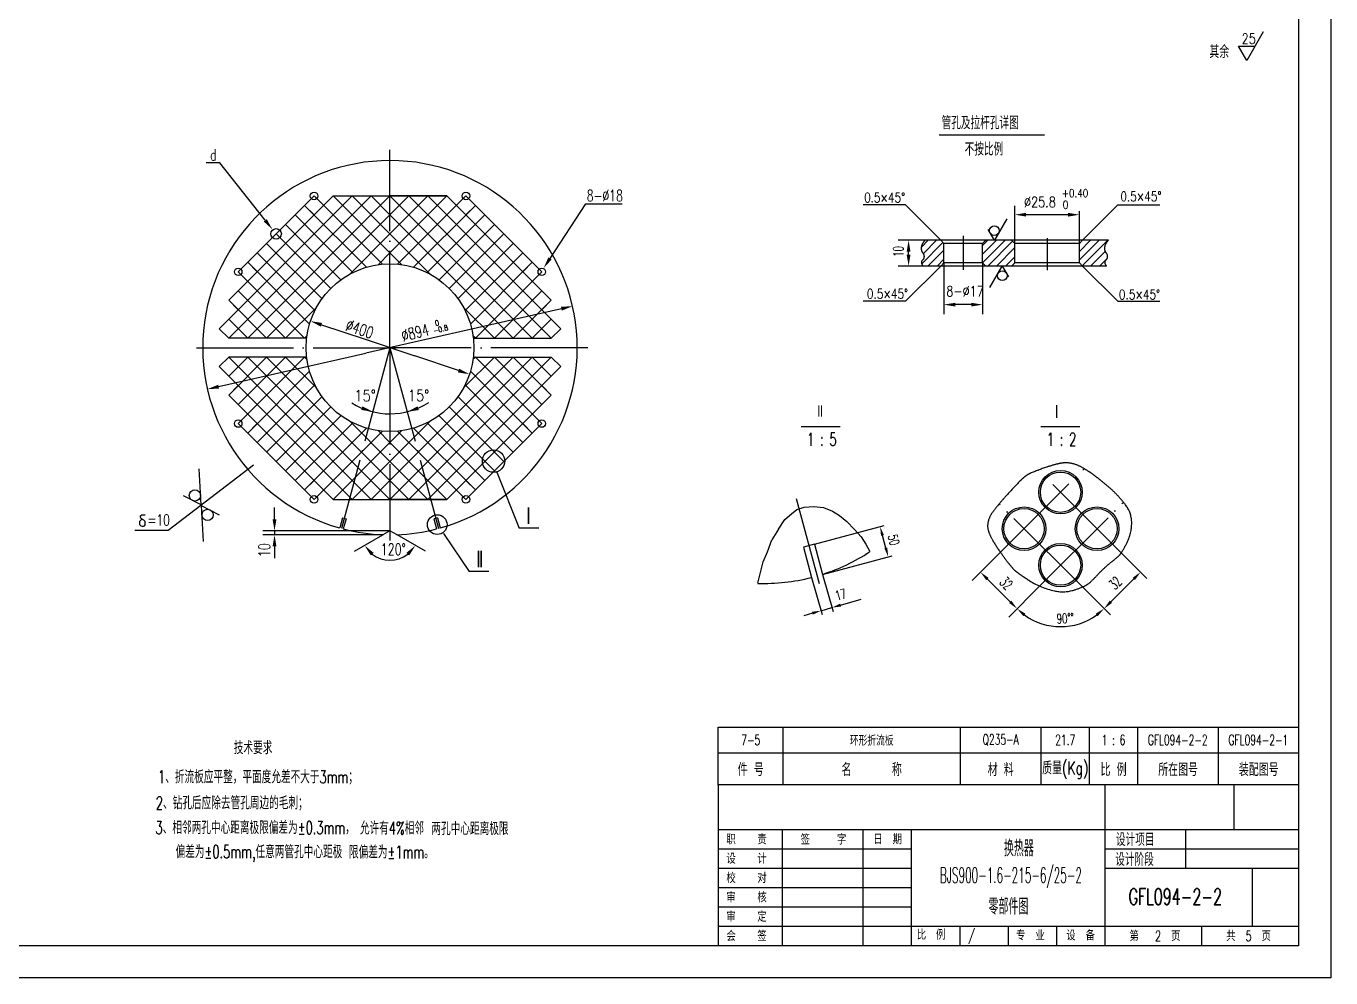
# Model space of a CAD drawing. Extents: x -242 to 1965, y 40 to 1388.
# Drawn here: x 1542.5 to 1947.1, y 793.6 to 1088.9 of the extents above; entities that cross this region are included whole.
import ezdxf
from ezdxf.enums import TextEntityAlignment as Align

# ---------------------------------------------------------------- set-up
doc = ezdxf.new("R2010")
doc.units = 0
doc.header["$MEASUREMENT"] = 0
doc.linetypes.add('DASHDOT-M', pattern=[36, 30, -3, 0, -3])
doc.linetypes.add('DIVIDE-M', pattern=[39, 30, -3, 0, -3, 0, -3])
doc.layers.get('0').update_dxf_attribs({"linetype": 'CONTINUOUS'})
for name, color, linetype in [('CDR_DWG1', 4, 'CONTINUOUS'), ('CDR_DWG2', 2, 'CONTINUOUS'), ('CDR_DWG3', 1, 'DASHDOT-M'), ('CDR_DWG4', 3, 'DIVIDE-M')]:
    doc.layers.add(name, color=color, linetype=linetype)
doc.styles.add('HZ', font='romans', dxfattribs={"width": 0.7, "bigfont": 'hz'})

# ---------------------------------------------------------------- blocks, each defined once
blk = doc.blocks.new('HD1', base_point=(195.3, 177))
for p, q in [((191.3, 178.9), (180.7, 156.3)), ((199.4, 175.1), (188.9, 152.5)), ((191.3, 178.9), (199.4, 175.1))]:
    blk.add_line(p, q)

msp = doc.modelspace()

# ---------------------------------------------------------------- linework, layer by layer
for p, q in [((1947.12, 1387.65), (1947.12, 793.65)), ((1602.59, 1046.46), (1598.37, 1046.46)), ((1616.67, 1028.66), (1602.59, 1046.46)), ((1602.42, 995.03), (1643.6, 1036.22)), ((1605.36, 992.09), (1649.48, 1036.22)), ((1605.36, 1003.86), (1637.71, 1036.22)), ((1608.3, 1012.68), (1631.83, 1036.22)), ((1611.24, 992.09), (1655.36, 1036.22)), ((1653, 1015.04), (1631.83, 1036.22)), ((1631.83, 1030.33), (1637.71, 1036.22)), ((1655.36, 1018.57), (1637.71, 1036.22)), ((1637.71, 1036.22), (1655.36, 1036.22)), ((1655.36, 1024.45), (1643.6, 1036.22)), ((1655.36, 1030.33), (1649.48, 1036.22)), ((1699.49, 992.09), (1655.36, 1036.22)), ((1673.01, 1036.22), (1655.36, 1036.22)), ((1655.36, 1018.57), (1673.01, 1036.22)), ((1655.36, 1024.45), (1667.13, 1036.22)), ((1655.36, 1030.33), (1661.25, 1036.22)), ((1657.72, 1015.04), (1678.9, 1036.22)), ((1705.37, 992.09), (1661.25, 1036.22)), ((1708.31, 995.03), (1667.13, 1036.22)), ((1705.37, 1003.86), (1673.01, 1036.22)), ((1678.9, 1030.33), (1673.01, 1036.22)), ((1702.43, 1012.68), (1678.9, 1036.22)), ((1611.24, 1015.63), (1628.89, 1033.27)), ((1648.06, 1014.1), (1628.89, 1033.27)), ((1628.89, 1033.27), (1631.83, 1030.33)), ((1662.67, 1014.1), (1681.84, 1033.27)), ((1681.84, 1033.27), (1678.9, 1030.33)), ((1699.49, 1015.63), (1681.84, 1033.27)), ((1704.98, 1016.83), (1716.09, 1033.73)), ((1716.09, 1033.73), (1727.37, 1033.73)), ((1815.17, 1033.42), (1802.12, 1033.42)), ((1826.12, 1022.48), (1815.17, 1033.42)), ((1849.12, 1021.48), (1849.12, 1033.16)), ((1870.12, 1022.48), (1881.06, 1033.42)), ((1881.06, 1033.42), (1894.11, 1033.42)), ((1617.12, 992.09), (1655.36, 1030.33)), ((1643.83, 1012.45), (1625.95, 1030.33)), ((1693.6, 992.09), (1655.36, 1030.33)), ((1666.9, 1012.45), (1684.78, 1030.33)), ((1865.62, 1030.4), (1852.62, 1030.4)), ((1869.12, 1021.48), (1869.12, 1031.46)), ((1636.98, 1007.54), (1620.06, 1024.45)), ((1640.16, 1010.24), (1623.01, 1027.39)), ((1642.86, 1011.95), (1655.36, 1024.45)), ((1667.86, 1011.95), (1655.36, 1024.45)), ((1670.57, 1010.24), (1687.72, 1027.39)), ((1673.75, 1007.54), (1690.66, 1024.45)), ((1634.27, 1004.36), (1617.12, 1021.51)), ((1676.45, 1004.36), (1693.6, 1021.51)), ((1821.33, 1022.48), (1812.97, 1022.48)), ((1822.21, 1022.48), (1820.12, 1020.38)), ((1826.82, 1021.78), (1820.23, 1015.19)), ((1824.86, 1022.48), (1820.74, 1018.36)), ((1846.08, 1022.48), (1839.08, 1015.48)), ((1843.43, 1022.48), (1839.12, 1018.17)), ((1840.77, 1022.48), (1839.12, 1020.82)), ((1848.42, 1022.17), (1840.73, 1014.48)), ((1849.12, 1020.21), (1843.38, 1014.48)), ((1875.25, 1022.48), (1869.12, 1016.35)), ((1872.59, 1022.48), (1869.12, 1019)), ((1877.9, 1022.48), (1870.01, 1014.58)), ((1630.41, 996.45), (1611.24, 1015.63)), ((1614.18, 1012.68), (1611.24, 1015.63)), ((1632.06, 1000.69), (1614.18, 1018.57)), ((1651.69, 1014.89), (1655.36, 1018.57)), ((1659.04, 1014.89), (1655.36, 1018.57)), ((1678.66, 1000.69), (1696.55, 1018.57)), ((1680.32, 996.45), (1699.49, 1015.63)), ((1696.55, 1012.68), (1699.49, 1015.63)), ((1816.17, 1017.98), (1816.17, 1018.98)), ((1827.12, 1019.42), (1822.17, 1014.48)), ((1827.12, 1016.6), (1825, 1014.48)), ((1849.12, 1017.38), (1846.21, 1014.48)), ((1877.11, 1019.03), (1872.55, 1014.48)), ((1877.55, 1016.64), (1875.38, 1014.48)), ((1605.36, 1003.86), (1614.18, 1012.68)), ((1628.89, 992.09), (1608.3, 1012.68)), ((1681.84, 992.09), (1702.43, 1012.68)), ((1705.37, 1003.86), (1696.55, 1012.68)), ((1820.68, 1014.48), (1812.97, 1014.48)), ((1826.12, 1014.48), (1815.17, 1003.53)), ((1827.12, 1015.48), (1827.12, 999.5)), ((1839.12, 1015.48), (1839.12, 999.5)), ((1870.12, 1014.48), (1881.06, 1003.53)), ((1608.3, 1000.92), (1605.36, 1003.86)), ((1617.12, 992.09), (1605.36, 1003.86)), ((1623.01, 992.09), (1608.3, 1006.8)), ((1687.72, 992.09), (1702.43, 1006.8)), ((1693.6, 992.09), (1705.37, 1003.86)), ((1702.43, 1000.92), (1705.37, 1003.86)), ((1815.17, 1003.53), (1802.12, 1003.53)), ((1881.06, 1003.53), (1894.11, 1003.53)), ((1602.42, 995.03), (1608.3, 1000.92)), ((1623.01, 992.09), (1632.57, 1001.65)), ((1708.52, 1001.24), (1662.88, 990.86)), ((1687.72, 992.09), (1678.16, 1001.65)), ((1708.31, 995.03), (1702.43, 1000.92)), ((1835.62, 1002.5), (1830.62, 1002.5)), ((1611.24, 992.09), (1605.36, 997.98)), ((1634.12, 996.25), (1647.63, 991.74)), ((1699.49, 992.09), (1705.37, 997.98)), ((1605.36, 992.09), (1602.42, 995.03)), ((1605.36, 992.09), (1602.42, 995.03)), ((1628.89, 992.09), (1629.62, 992.83)), ((1647.63, 991.74), (1663.1, 986.57)), ((1681.84, 992.09), (1681.1, 992.83)), ((1705.37, 992.09), (1708.31, 995.03)), ((1705.37, 992.09), (1708.31, 995.03)), ((1602.21, 977.06), (1647.85, 987.44)), ((1662.88, 990.86), (1647.85, 987.44)), ((1653.56, 989.15), (1657.16, 989.15)), ((1605.36, 986.21), (1602.42, 983.27)), ((1605.36, 986.21), (1602.42, 983.27)), ((1602.42, 983.27), (1643.6, 942.09)), ((1602.42, 983.27), (1608.3, 977.39)), ((1605.36, 986.21), (1649.48, 942.09)), ((1617.12, 986.21), (1605.36, 974.44)), ((1611.24, 986.21), (1605.36, 980.33)), ((1623.01, 986.21), (1608.3, 971.5)), ((1628.89, 986.21), (1608.3, 965.62)), ((1611.24, 986.21), (1655.36, 942.09)), ((1617.12, 986.21), (1655.36, 947.97)), ((1623.01, 986.21), (1632.57, 976.65)), ((1628.89, 986.21), (1629.62, 985.47)), ((1693.6, 986.21), (1655.36, 947.97)), ((1699.49, 986.21), (1655.36, 942.09)), ((1705.37, 986.21), (1661.25, 942.09)), ((1676.61, 982.05), (1663.1, 986.57)), ((1708.31, 983.27), (1667.13, 942.09)), ((1687.72, 986.21), (1678.16, 976.65)), ((1681.84, 986.21), (1681.1, 985.47)), ((1681.84, 986.21), (1702.43, 965.62)), ((1687.72, 986.21), (1702.43, 971.5)), ((1693.6, 986.21), (1705.37, 974.44)), ((1699.49, 986.21), (1705.37, 980.33)), ((1708.31, 983.27), (1702.43, 977.39)), ((1705.37, 986.21), (1708.31, 983.27)), ((1705.37, 986.21), (1708.31, 983.27)), ((1630.41, 981.85), (1611.24, 962.68)), ((1680.32, 981.85), (1699.49, 962.68)), ((1608.3, 977.39), (1605.36, 974.44)), ((1632.06, 977.62), (1614.18, 959.74)), ((1678.66, 977.62), (1696.55, 959.74)), ((1702.43, 977.39), (1705.37, 974.44)), ((1605.36, 974.44), (1637.71, 942.09)), ((1605.36, 974.44), (1614.18, 965.62)), ((1634.27, 973.94), (1617.12, 956.79)), ((1705.37, 974.44), (1673.01, 942.09)), ((1676.45, 973.94), (1693.6, 956.79)), ((1705.37, 974.44), (1696.55, 965.62)), ((1636.98, 970.77), (1620.06, 953.85)), ((1640.16, 968.06), (1623.01, 950.91)), ((1670.57, 968.06), (1687.72, 950.91)), ((1673.75, 970.77), (1690.66, 953.85)), ((1608.3, 965.62), (1631.83, 942.09)), ((1614.18, 965.62), (1611.24, 962.68)), ((1643.83, 965.85), (1625.95, 947.97)), ((1648.06, 964.2), (1628.89, 945.03)), ((1653, 963.26), (1631.83, 942.09)), ((1642.86, 966.35), (1655.36, 953.85)), ((1651.69, 963.41), (1655.36, 959.74)), ((1667.86, 966.35), (1655.36, 953.85)), ((1659.04, 963.41), (1655.36, 959.74)), ((1657.72, 963.26), (1678.9, 942.09)), ((1662.67, 964.2), (1681.84, 945.03)), ((1666.9, 965.85), (1684.78, 947.97)), ((1702.43, 965.62), (1678.9, 942.09)), ((1696.55, 965.62), (1699.49, 962.68)), ((1611.24, 962.68), (1628.89, 945.03)), ((1655.36, 959.74), (1637.71, 942.09)), ((1655.36, 959.74), (1673.01, 942.09)), ((1699.49, 962.68), (1681.84, 945.03)), ((1612.99, 952.69), (1586.61, 932.39)), ((1596.83, 940.42), (1596.22, 951.57)), ((1655.36, 953.85), (1643.6, 942.09)), ((1655.36, 953.85), (1667.13, 942.09)), ((1628.89, 945.03), (1631.83, 947.97)), ((1631.83, 947.97), (1637.71, 942.09)), ((1655.36, 947.97), (1649.48, 942.09)), ((1655.36, 947.97), (1661.25, 942.09)), ((1678.9, 947.97), (1673.01, 942.09)), ((1681.84, 945.03), (1678.9, 947.97)), ((1688.47, 950.51), (1695.41, 933.16)), ((1596.83, 940.42), (1591.31, 943.23)), ((1596.85, 940.16), (1602.38, 937.35)), ((1596.85, 940.16), (1597.46, 929.01)), ((1619.56, 935.94), (1619.56, 939.54)), ((1637.71, 942.09), (1655.36, 942.09)), ((1673.01, 942.09), (1655.36, 942.09)), ((1577.74, 935.23), (1577.65, 934.99)), ((1577.65, 934.99), (1577.69, 934.46)), ((1577.87, 935.45), (1577.74, 935.23)), ((1578.1, 935.64), (1577.87, 935.45)), ((1577.97, 936.58), (1577.98, 936.94)), ((1578.1, 936.25), (1577.97, 936.58)), ((1577.98, 936.94), (1578.11, 937.13)), ((1578.33, 936.03), (1578.1, 936.25)), ((1578.24, 935.79), (1578.1, 935.64)), ((1578.11, 937.13), (1578.4, 937.31)), ((1578.58, 935.88), (1578.24, 935.79)), ((1578.64, 935.86), (1578.33, 936.03)), ((1578.4, 937.31), (1578.64, 937.35)), ((1578.64, 937.35), (1579.47, 937.35)), ((1578.86, 935.76), (1578.64, 935.86)), ((1579.04, 935.64), (1578.86, 935.76)), ((1579.24, 935.47), (1579.04, 935.64)), ((1579.42, 935.23), (1579.24, 935.47)), ((1579.45, 934.9), (1579.42, 935.23)), ((1579.42, 934.2), (1579.45, 934.9)), ((1586.61, 932.39), (1576.27, 932.39)), ((1577.69, 934.46), (1577.72, 934.29)), ((1577.72, 934.29), (1577.89, 934.07)), ((1577.89, 934.07), (1578.15, 933.9)), ((1578.15, 933.9), (1578.53, 933.78)), ((1578.53, 933.78), (1578.9, 933.81)), ((1578.9, 933.81), (1579.2, 933.93)), ((1579.2, 933.93), (1579.42, 934.2)), ((1655.36, 932.34), (1615.96, 932.34)), ((1653.18, 931.08), (1615.96, 931.08)), ((1619.56, 932.34), (1619.56, 931.08)), ((1644.36, 925.99), (1653.18, 931.08)), ((1666.37, 925.99), (1657.54, 931.08)), ((1671.91, 931.53), (1679.89, 919.71)), ((1701.56, 933.16), (1695.41, 933.16)), ((1786.95, 928.16), (1808.55, 933.95)), ((1809.12, 927.01), (1808.07, 930.92)), ((1619.56, 927.48), (1619.56, 923.88)), ((1845.49, 926.52), (1835.88, 916.91)), ((1789.44, 918.84), (1811.05, 924.63)), ((1881.37, 926.23), (1890.06, 917.54)), ((1686.04, 919.71), (1679.89, 919.71)), ((1789.44, 918.84), (1792.75, 907.33)), ((1786.07, 917.87), (1789.38, 906.36)), ((1847.67, 910.32), (1840.6, 917.39)), ((1856.8, 915.21), (1847.2, 905.6)), ((1870.06, 914.92), (1878.75, 906.23)), ((1878.91, 910.33), (1885.98, 917.4)), ((1795.1, 909.3), (1801.49, 911.14)), ((1786.34, 906.79), (1783.65, 906.01)), ((1789.03, 907.56), (1792.41, 908.53)), ((1757.12, 863.46), (1937.23, 863.46)), ((1757.12, 853.68), (1937.12, 853.68)), ((1877.11, 803.68), (1877.11, 853.68)), ((1917.11, 839.68), (1917.11, 853.68)), ((1757.11, 839.68), (1937.11, 839.68)), ((1777.11, 803.68), (1777.11, 839.68)), ((1802.11, 803.68), (1802.11, 839.68)), ((1817.11, 803.68), (1817.11, 839.68)), ((1902.11, 827.68), (1902.11, 839.68)), ((1902.11, 827.68), (1902.11, 839.68)), ((1757.11, 833.68), (1817.11, 833.68)), ((1877.11, 833.68), (1937.11, 833.68)), ((1757.11, 827.68), (1817.11, 827.68)), ((1877.11, 827.68), (1937.11, 827.68)), ((1922.74, 827.68), (1922.74, 809.68)), ((1757.11, 821.68), (1817.11, 821.68)), ((1757.11, 815.68), (1817.11, 815.68)), ((1757.11, 809.68), (1937.11, 809.68)), ((1832.11, 803.68), (1832.11, 809.68)), ((1847.11, 803.68), (1847.11, 809.68)), ((1862.11, 803.68), (1862.11, 809.68)), ((1907.11, 803.68), (1907.11, 809.68)), ((1947.12, 793.65), (1106.12, 793.65))]:
    msp.add_line(p, q)
for points in [[(1926.15, 1087.17), (1921, 1078.25), (1918.42, 1082.71), (1923.58, 1082.71)], [(1846.64, 1029.14), (1842.79, 1022.48), (1840.87, 1025.81)], [(1841.37, 1007.81), (1845.22, 1014.48), (1847.14, 1011.14)]]:
    msp.add_lwpolyline(points)
msp.add_lwpolyline([(1655.24, 968.63, 0.25, 0.25, 1), (1655.49, 968.63, 0.25, 0.25, 1)], format="xyseb", close=True)
for centre, radius in [((1620.06, 1024.45), 1.63), ((1842.79, 1025.48), 1.5), ((1845.22, 1011.48), 1.5), ((1687.48, 953.98), 3.47), ((1594.88, 943.31), 1.75), ((1598.8, 937.27), 1.75), ((1670.02, 934.26), 3.05)]:
    msp.add_circle(centre, radius)
for centre, radius, start, end in [((1655.36, 991.03), 22.4, 238.0142, 302.4223), ((1655.36, 932.34), 9.11, 232.8021, 307.1979), ((1863.29, 921.69), 19.08, 234.0169, 305.9831)]:
    msp.add_arc(centre, radius, start, end)
for points in [[(1617.14, 1029.04), (1616.2, 1028.29), (1618.9, 1025.84)], [(1852.62, 1030.98), (1852.62, 1029.81), (1849.12, 1030.4)], [(1865.62, 1030.98), (1865.62, 1029.81), (1869.12, 1030.4)], [(1815.58, 1018.98), (1816.75, 1018.98), (1816.17, 1022.48)], [(1704.48, 1017.16), (1705.48, 1016.5), (1703, 1013.83)], [(1815.58, 1017.98), (1816.75, 1017.98), (1816.17, 1014.48)], [(1708.65, 1000.65), (1708.38, 1001.82), (1712.03, 1002.04)], [(1830.62, 1003.08), (1830.62, 1001.92), (1827.12, 1002.5)], [(1835.62, 1003.08), (1835.62, 1001.92), (1839.12, 1002.5)], [(1633.93, 995.68), (1634.31, 996.82), (1630.7, 997.4)], [(1676.42, 981.48), (1676.8, 982.62), (1680.02, 980.91)], [(1602.34, 976.48), (1602.08, 977.65), (1598.7, 976.27)], [(1646.81, 970.97), (1646.43, 969.83), (1650.04, 969.28)], [(1663.94, 970.94), (1664.3, 969.8), (1660.69, 969.28)], [(1620.16, 935.94), (1618.96, 935.94), (1619.56, 932.34)], [(1620.16, 927.48), (1618.96, 927.48), (1619.56, 931.08)], [(1808.52, 931.04), (1807.62, 930.8), (1807.34, 933.63)], [(1650.31, 925.48), (1649.41, 924.69), (1647.48, 927.79)], [(1660.42, 925.48), (1661.32, 924.69), (1663.25, 927.79)], [(1809.57, 927.13), (1808.67, 926.89), (1809.84, 924.3)], [(1840.95, 917.74), (1840.25, 917.03), (1838.48, 919.51)], [(1885.63, 917.76), (1886.34, 917.05), (1888.11, 919.52)], [(1848.02, 910.67), (1847.32, 909.96), (1849.79, 908.19)], [(1878.56, 910.68), (1879.27, 909.98), (1876.79, 908.21)], [(1786.21, 907.23), (1786.47, 906.34), (1789.03, 907.56)], [(1794.97, 909.75), (1795.23, 908.85), (1792.41, 908.53)], [(1851.75, 905.87), (1852.4, 906.63), (1849.79, 908.19)], [(1874.17, 906.63), (1874.82, 905.87), (1876.78, 908.19)]]:
    msp.add_solid(points)
at = {"layer": 'CDR_DWG1'}
for p, q in [((1937.12, 1377.65), (1937.12, 803.65)), ((1631.83, 1030.33), (1637.71, 1036.22)), ((1637.71, 1036.22), (1673.01, 1036.22)), ((1673.01, 1036.22), (1678.9, 1030.33)), ((1611.24, 1015.63), (1628.89, 1033.27)), ((1628.89, 1033.27), (1631.83, 1030.33)), ((1678.9, 1030.33), (1681.84, 1033.27)), ((1681.84, 1033.27), (1699.49, 1015.63)), ((1826.57, 1022.48), (1821.33, 1022.48)), ((1827.12, 1021.48), (1826.12, 1022.48)), ((1839.66, 1022.48), (1826.57, 1022.48)), ((1839.12, 1021.48), (1827.12, 1021.48)), ((1827.12, 1015.48), (1827.12, 1021.48)), ((1839.12, 1021.48), (1840.12, 1022.48)), ((1839.12, 1015.48), (1839.12, 1021.48)), ((1848.57, 1022.48), (1839.66, 1022.48)), ((1849.12, 1021.48), (1848.12, 1022.48)), ((1869.66, 1022.48), (1848.57, 1022.48)), ((1849.12, 1015.48), (1849.12, 1021.48)), ((1869.12, 1021.48), (1849.12, 1021.48)), ((1869.12, 1021.48), (1870.12, 1022.48)), ((1869.12, 1015.48), (1869.12, 1021.48)), ((1878.16, 1022.48), (1869.66, 1022.48)), ((1614.18, 1012.68), (1611.24, 1015.63)), ((1699.49, 1015.63), (1696.55, 1012.68)), ((1605.36, 1003.86), (1614.18, 1012.68)), ((1696.55, 1012.68), (1705.37, 1003.86)), ((1877.51, 1014.48), (1820.68, 1014.48)), ((1827.12, 1015.48), (1826.12, 1014.48)), ((1839.12, 1015.48), (1827.12, 1015.48)), ((1839.12, 1015.48), (1840.12, 1014.48)), ((1849.12, 1015.48), (1848.12, 1014.48)), ((1869.12, 1015.48), (1849.12, 1015.48)), ((1869.12, 1015.48), (1870.12, 1014.48)), ((1608.3, 1000.92), (1605.36, 1003.86)), ((1705.37, 1003.86), (1702.43, 1000.92)), ((1602.42, 995.03), (1608.3, 1000.92)), ((1702.43, 1000.92), (1708.31, 995.03)), ((1605.36, 992.09), (1602.42, 995.03)), ((1629.53, 992.09), (1605.36, 992.09)), ((1681.2, 992.09), (1705.37, 992.09)), ((1708.31, 995.03), (1705.37, 992.09)), ((1605.36, 986.21), (1602.42, 983.27)), ((1602.42, 983.27), (1608.3, 977.39)), ((1629.53, 986.21), (1605.36, 986.21)), ((1681.2, 986.21), (1705.37, 986.21)), ((1702.43, 977.39), (1708.31, 983.27)), ((1708.31, 983.27), (1705.37, 986.21)), ((1608.3, 977.39), (1605.36, 974.44)), ((1705.37, 974.44), (1702.43, 977.39)), ((1605.36, 974.44), (1614.18, 965.62)), ((1696.55, 965.62), (1705.37, 974.44)), ((1614.18, 965.62), (1611.24, 962.68)), ((1699.49, 962.68), (1696.55, 965.62)), ((1611.24, 962.68), (1628.89, 945.03)), ((1681.84, 945.03), (1699.49, 962.68)), ((1628.89, 945.03), (1631.83, 947.97)), ((1631.83, 947.97), (1637.71, 942.09)), ((1673.01, 942.09), (1678.9, 947.97)), ((1678.9, 947.97), (1681.84, 945.03)), ((1637.71, 942.09), (1673.01, 942.09)), ((1655.36, 932.34), (1653.18, 931.08)), ((1657.54, 931.08), (1655.36, 932.34)), ((1786.95, 928.16), (1783.56, 927.25)), ((1783.56, 927.25), (1786.07, 917.87)), ((1786.95, 928.16), (1789.44, 918.84)), ((1757.12, 871.46), (1937.23, 871.46)), ((1757.12, 853.46), (1757.12, 871.46)), ((1777.23, 853.46), (1777.23, 871.46)), ((1832.23, 853.46), (1832.23, 871.46)), ((1857.23, 853.46), (1857.23, 871.46)), ((1872.23, 853.46), (1872.23, 871.46)), ((1887.23, 853.46), (1887.23, 871.46)), ((1912.23, 853.46), (1912.23, 871.46)), ((1757.12, 853.68), (1757.12, 803.65)), ((1757.12, 853.68), (1937.12, 853.68)), ((1877.11, 803.68), (1877.11, 853.68)), ((1937.12, 803.65), (1131.12, 803.65))]:
    msp.add_line(p, q, dxfattribs=at)
for centre, radius in [((1631.83, 1036.22), 1.17), ((1678.9, 1036.22), 1.17), ((1608.3, 1012.68), 1.17), ((1655.36, 989.15), 26), ((1702.43, 1012.68), 1.17), ((1608.3, 965.62), 1.17), ((1702.43, 965.62), 1.17), ((1863.29, 944.32), 6.75), ((1863.29, 944.32), 6.25), ((1631.83, 942.09), 1.17), ((1678.9, 942.09), 1.17), ((1851.97, 933), 6.75), ((1851.97, 933), 6.25), ((1874.6, 933), 6.75), ((1874.6, 933), 6.25), ((1863.29, 921.69), 6.75), ((1863.29, 921.69), 6.25)]:
    msp.add_circle(centre, radius, dxfattribs=at)
for centre, radius, start, end in [((1655.36, 989.15), 58.05, 285.5932, 254.4068), ((1655.36, 989.15), 58.05, 255.5615, 267.9368), ((1655.36, 989.15), 58.05, 272.0632, 284.4385), ((1771.32, 975.56), 59.55, 287.7181, 303.3559), ((1771.32, 975.56), 59.55, 268.1273, 284.3399)]:
    msp.add_arc(centre, radius, start, end, dxfattribs=at)
at = {"layer": 'CDR_DWG2'}
for p, q in [((1825.69, 1055.16), (1858.31, 1055.16)), ((1782.86, 964.7), (1794.96, 964.7)), ((1857.19, 964.7), (1869.25, 964.7))]:
    msp.add_line(p, q, dxfattribs=at)
at = {"layer": 'CDR_DWG3', "linetype": 'DASHDOT-M'}
for p, q in [((1655.36, 989.15), (1655.36, 1050.48)), ((1833.12, 1023.86), (1833.12, 1013.3)), ((1859.12, 1023.11), (1859.12, 1013.21)), ((1595.4, 989.15), (1655.36, 989.15)), ((1655.36, 989.15), (1640.34, 933.08)), ((1716.68, 989.15), (1655.36, 989.15)), ((1655.36, 989.15), (1670.39, 933.08)), ((1655.36, 989.15), (1655.36, 929.36)), ((1844.64, 925.67), (1870.59, 951.62)), ((1882.12, 925.49), (1856.43, 951.17)), ((1781.33, 942.35), (1788.4, 915.96)), ((1870.06, 914.92), (1844.27, 940.71)), ((1856.8, 915.21), (1882.8, 941.2))]:
    msp.add_line(p, q, dxfattribs=at)
at = {"layer": 'CDR_DWG4', "linetype": 'DIVIDE-M'}
for p, q in [((1779.84, 937.66), (1781.53, 938.95)), ((1781.53, 938.95), (1783.79, 939.66)), ((1783.79, 939.66), (1786.76, 939.92)), ((1786.76, 939.92), (1789.76, 939.56)), ((1789.76, 939.56), (1792.62, 938.42)), ((1775.79, 932.83), (1777.77, 935.81)), ((1777.77, 935.81), (1779.84, 937.66)), ((1792.62, 938.42), (1794.78, 937.08)), ((1794.78, 937.08), (1796.99, 935.26)), ((1796.99, 935.26), (1799.35, 932.79)), ((1775.79, 932.83), (1773.75, 929.54)), ((1799.35, 932.79), (1801.47, 930.52)), ((1772.42, 925.81), (1773.75, 929.54)), ((1801.47, 930.52), (1802.93, 928.2)), ((1802.93, 928.2), (1804.12, 925.94)), ((1770.3, 919.85), (1771.07, 922.72)), ((1771.07, 922.72), (1772.42, 925.81)), ((1769.37, 916.05), (1770.3, 919.85))]:
    msp.add_line(p, q, dxfattribs=at)
for points in [[(1821.33, 1022.48, 0.09287), (1820.41, 1021.28, 0.107934), (1820.08, 1020.02, 0.198032), (1820.66, 1018.46, -0.243275), (1821.02, 1017.13, -0.177796), (1820.53, 1016.36, 0.2131), (1820.17, 1015.68, 0.1198), (1820.27, 1015.07, 0.101396), (1820.68, 1014.48)], [(1878.16, 1022.48, 0.09287), (1877.24, 1021.28, 0.107934), (1876.92, 1020.02, 0.198032), (1877.49, 1018.46, -0.243275), (1877.85, 1017.13, -0.177796), (1877.37, 1016.36, 0.2131), (1877, 1015.68, 0.1198), (1877.1, 1015.07, 0.101396), (1877.51, 1014.48)]]:
    msp.add_lwpolyline(points, format="xyb", dxfattribs=at)
msp.add_lwpolyline([(1844.64, 925.67, -0.023977), (1842.14, 929.58, -0.041569), (1841.01, 932, -0.136871), (1840.77, 934.85, -0.111271), (1842.17, 938.05, -0.01502), (1843.9, 940.27, -0.010523), (1846.54, 943.32, -0.009998), (1851.03, 948.09, -0.037701), (1852.33, 949.23, -0.059647), (1853.91, 950.15, -0.020375), (1858.89, 952.06, -0.017092), (1861.96, 952.98, -0.029449), (1863.78, 953.35, -0.087448), (1866.7, 953.24, -0.076351), (1869.83, 952.06, -0.014588), (1872.11, 950.68, -0.01865), (1873.82, 949.49, -0.009886), (1875.55, 948.12, -0.005092), (1878.84, 945.37, -0.029478), (1880.87, 943.41, -0.020788), (1883.47, 940.36, -0.149114), (1885.32, 935.54, -0.123357), (1884.24, 929.43, -0.031047), (1882.39, 925.9, -0.070606), (1881.28, 924.54, -0.019019), (1879.12, 922.7, 0.018662), (1876.91, 920.82, 0.020772), (1874.75, 918.67, -0.020092), (1872.53, 916.44, -0.075492), (1870.73, 915.22, -0.042645), (1867.13, 913.87, -0.12342), (1861.36, 913.71, -0.085917), (1853.75, 916.83, -0.018798), (1849.6, 919.65, -0.055143), (1848.34, 920.82, -0.015916), (1846.99, 922.48, -0.008606)], format="xyb", close=True, dxfattribs=at)

# ---------------------------------------------------------------- block references
at = {"layer": 'CDR_DWG1', "yscale": 0.13, "zscale": 0.13}
for p, xscale, rotation in [((1641.16, 936.22), 0.13, 10), ((1669.56, 936.22), -0.13, 350.0000000000001)]:
    msp.add_blockref('HD1', p, dxfattribs=dict(at, xscale=xscale, rotation=rotation))

# ---------------------------------------------------------------- texts
at = {"style": 'HZ'}
for s, height, width, p in [('25', 3.2, 0.8, (1919.44, 1083.41)), ('其余', 4, 0.7, (1909.43, 1078.96)), ('8-%%c18', 3.5, 0.7, (1716.41, 1034.58)), ('0.5×45%%D', 3, 0.8, (1802.35, 1034.22)), ('%%C25.8', 3.2, 0.8, (1851.95, 1032.73)), ('+0.40', 2.5, 0.8, (1863.66, 1035.83)), ('0.5×45%%D', 3, 0.8, (1881.83, 1034.56)), ('0', 2.5, 0.8, (1863.99, 1032.25)), ('8-%%c17', 3.2, 0.8, (1827.86, 1005.07)), ('0.5×45%%D', 3, 0.8, (1803.25, 1004.36)), ('0.5×45%%D', 3, 0.8, (1881.37, 1004.14)), ('=10', 3.5, 0.7, (1580.19, 933.95)), ('120%%D', 3.6, 0.7, (1652.49, 924.82)), ('技术要求', 4, 0.65, (1606.93, 863.04)), ('1、折流板应平整，平面度允差不大于3mm；', 4, 0.65, (1583.44, 854.01)), ('2、钻孔后应除去管孔周边的毛刺；', 4, 0.65, (1582.76, 845.94)), ('3、相邻两孔中心距离极限偏差为%%P0.3mm，', 4, 0.65, (1582.66, 838.27)), ('允许有4%%%相邻', 4, 0.65, (1646.04, 838.11)), ('两孔中心距离极限', 4, 0.65, (1668.2, 837.96)), ('职    责', 3.2, 0.7, (1759.67, 835.06)), ('签     字', 3.2, 0.7, (1782.68, 835.01)), ('日  期', 3.2, 0.7, (1805.23, 835.1)), ('设计项目', 4, 0.65, (1880.46, 834.55)), ('  偏差为%%p0.5mm,任意两管孔中心距极', 4, 0.65, (1585.3, 830.78)), ('限偏差为%%p1mm。', 4, 0.65, (1642.63, 830.67)), ('设    计', 3.2, 0.7, (1759.67, 829.06)), ('设计阶段', 4, 0.65, (1880.25, 828.39)), ('校    对', 3.2, 0.7, (1759.67, 823.06)), ('GFL094-2-2', 5, 0.65, (1884.4, 816.36)), ('审    核', 3.2, 0.7, (1759.67, 817.06)), ('审    定', 3.2, 0.7, (1759.67, 811.06)), ('会    签', 3.2, 0.7, (1759.67, 805.06)), ('比  例', 3.2, 0.7, (1818.7, 805.48)), ('/', 3.2, 0.7, (1834.66, 805.3)), ('专  业', 3.2, 0.7, (1849.48, 805.28)), ('设  备', 3.2, 0.7, (1865.05, 805.27)), ('第   2  页', 3.2, 0.7, (1884.65, 805.07)), ('共  5  页', 3.2, 0.7, (1914.65, 805.07))]:
    msp.add_text(s, height=height, dxfattribs=dict(at, width=width)).set_placement(p)
for s, width, p in [('d', 0.7, (1600.58, 1047.18)), ('15%%d', 0.85, (1647.63, 972.52)), ('15%%d', 0.85, (1664.2, 972.58))]:
    msp.add_text(s, height=3.5, dxfattribs=dict(at, width=width)).set_placement(p, align=Align.CENTER)
for s, height, rotation, width, p in [('10', 3.2, 90, 0.6, (1814.57, 1017.36)), ('%%c400', 3.6, 341.4199, 0.7, (1641.31, 994.63)), ('%%C894', 3.6, 14.5299, 0.7, (1659.42, 990.99)), ('-0.8', 1.7, 14.5299, 0.7, (1668.95, 993.47)), ('0', 1.7, 14.5299, 0.7, (1669.53, 995.84)), ('50', 3, 285, 0.65, (1809.66, 930.76)), ('10', 3.6, 90, 0.7, (1618.22, 924.17)), ('17', 3, 16.029, 0.65, (1793.92, 910.64)), ('32', 3.2, 315, 0.6, (1844.14, 916.11)), ('32', 3.2, 45, 0.6, (1880.19, 913.87)), ('90%%d%%d', 3, 2.8422, 0.65, (1862.16, 903.58))]:
    msp.add_text(s, height=height, rotation=rotation, dxfattribs=dict(at, width=width)).set_placement(p)
for s, height, width, p in [('7-5', 3.2, 0.65, (1767.23, 867.46)), ('环形折流板', 3.2, 0.65, (1804.73, 867.46)), ('Q235-A', 3.2, 0.65, (1844.73, 867.46)), ('21.7', 3.2, 0.65, (1864.73, 867.46)), ('1 : 6', 3.2, 0.65, (1879.73, 867.46)), ('GFL094-2-2', 3.2, 0.65, (1899.62, 867.46)), ('GFL094-2-1', 3.2, 0.65, (1924.62, 867.46)), ('件 号', 4, 0.7, (1767.23, 858.46)), ('名      称', 4, 0.7, (1804.73, 858.46)), ('材 料', 4, 0.7, (1844.73, 858.46)), ('质量(Kg)', 4, 0.7, (1864.73, 858.46)), ('比 例', 4, 0.7, (1879.73, 858.46)), ('所在图号', 4, 0.7, (1899.73, 858.46)), ('装配图号', 4, 0.7, (1924.73, 858.46)), ('换热器', 5, 0.65, (1850.35, 834.11)), ('BJS900-1.6-215-6/25-2', 4.75, 0.5, (1847.88, 825.18)), ('零部件图', 5, 0.65, (1847.12, 816.06))]:
    msp.add_text(s, height=height, dxfattribs=dict(at, width=width)).set_placement(p, align=Align.MIDDLE)
at = {"layer": 'CDR_DWG2', "style": 'HZ', "width": 0.65}
for s, p in [('管孔及拉杆孔详图', (1826.4, 1056.9)), ('不按比例', (1833.55, 1048.73)), ('Ⅱ', (1787.26, 967.34)), ('I', (1861.59, 967.34)), ('1 : 5', (1784.68, 958.71)), ('1 : 2', (1859.02, 958.71))]:
    msp.add_text(s, height=4, dxfattribs=at).set_placement(p)
at = {"layer": 'CDR_DWG2', "style": 'HZ', "width": 0.7}
for p in [(1698.36, 934.53), (1682.84, 921.08), (1683.66, 921.08)]:
    msp.add_text('I', height=5, dxfattribs=at).set_placement(p, align=Align.CENTER)

doc.saveas('drawing.dxf')
